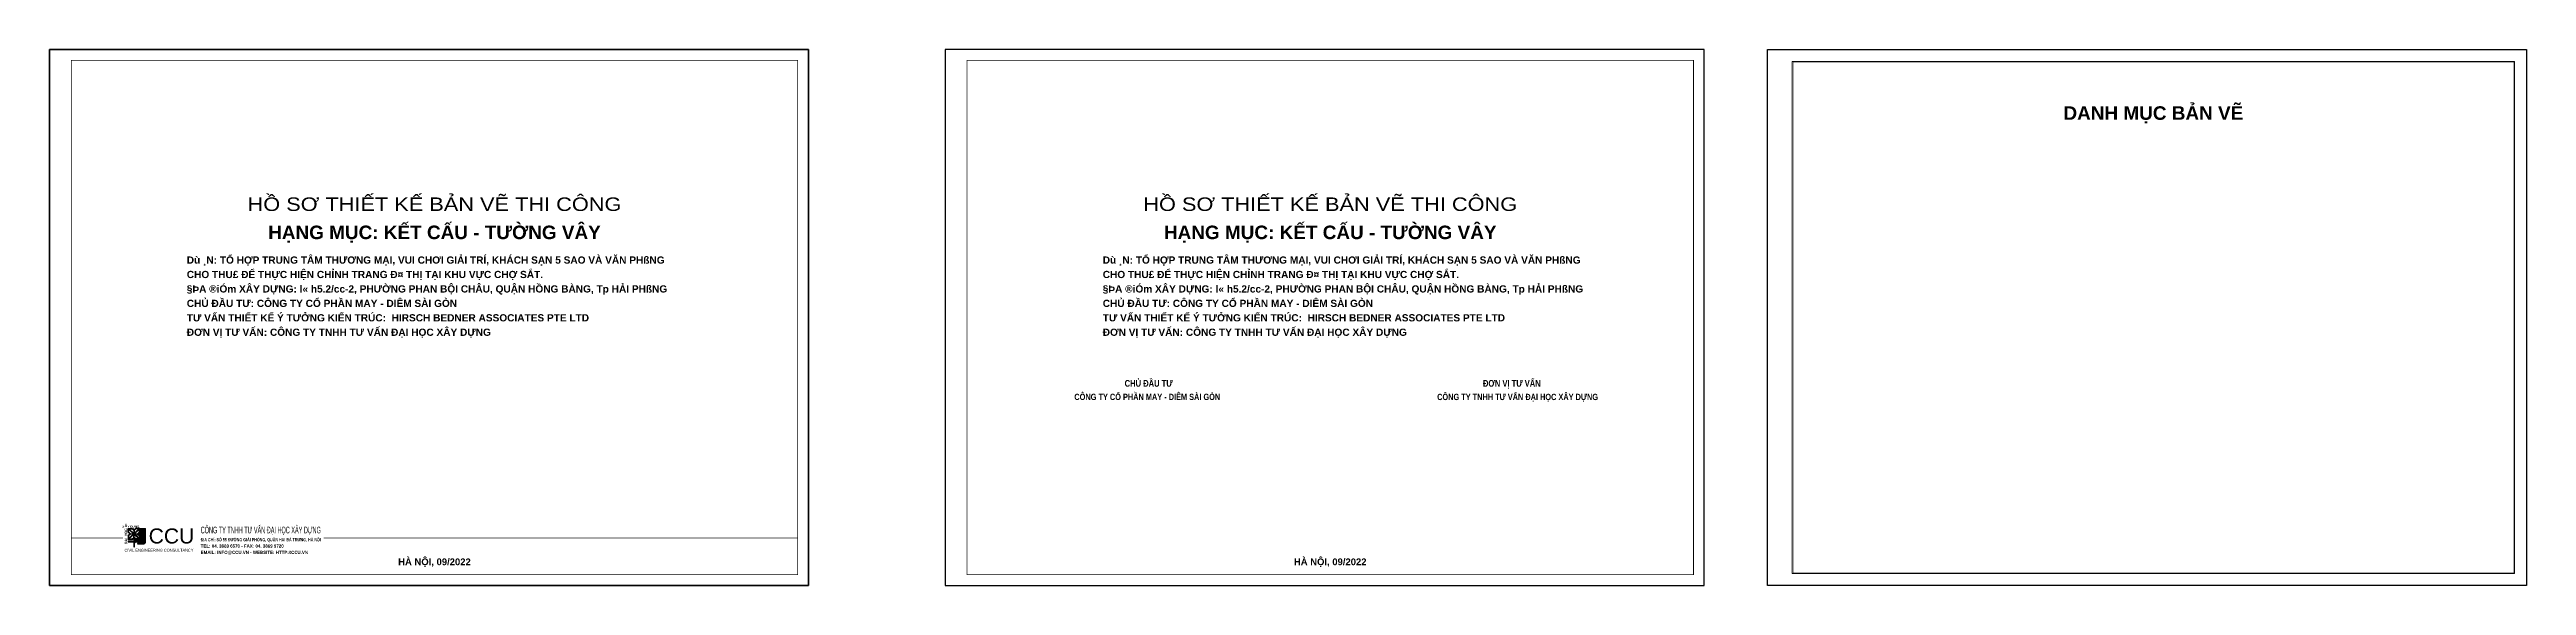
# Model space of a CAD drawing. Header units: inches. Extents: x -132928 to 141244, y -173967 to -114567.
import ezdxf
from ezdxf.enums import TextEntityAlignment as Align

# ---------------------------------------------------------------- set-up
doc = ezdxf.new("R2010")
doc.units = ezdxf.units.IN
doc.header["$MEASUREMENT"] = 0
doc.layers.add('Khong in', color=8, linetype='Continuous', plot=False)
doc.layers.add('Khung ten', color=7, linetype='Continuous')
for name, color, linetype, lineweight in [('KT-Chu viet', 255, 'Continuous', 20), ('KT-Chu viet tieng anh', 137, 'Continuous', 5), ('KT-Net thay', 7, 'Continuous', 15)]:
    doc.layers.add(name, color=color, linetype=linetype, lineweight=lineweight)
doc.styles.add('Khung ten KT A2$0$Khung A2$0$Khung A2$0$khung ten A1$1$Standard', font='VHARIAL.TTF')
doc.styles.add('VnArial H', font='VHARIALB.TTF')
doc.styles.add('VnArialH Bold', font='VHARIALB.TTF')
doc.styles.add('VnBlackH', font='VHBLACK.TTF', dxfattribs={"width": 0.8})
doc.styles.add('VnHelvetInsH', font='VHHELS.TTF')

# ---------------------------------------------------------------- blocks, each defined once
blk = doc.blocks.new('A$C067E0FED')
at = {"ltscale": 500, "true_color": 0x0e489d}
h = blk.add_hatch(color=154, dxfattribs=at)
h.dxf.hatch_style = 1
h.paths.add_polyline_path([(933, 986), (707, 985), (538, 985), (471, 921), (405, 985), (235, 985), (235, 835), (311, 766), (235, 697), (235, 547), (405, 547), (471, 611), (471, 459), (235, 459), (235, 444), (471, 444), (471, 256), (491, 256), (491, 371, -0.414197), (571, 451), (886, 452, -0.350385), (804, 386), (605, 386), (605, 363), (833, 363, 0.414214), (933, 463)])
h.paths.add_polyline_path([(687, 688), (687, 579), (497, 756), (613, 756)], flags=16)
h.paths.add_polyline_path([(613, 776), (497, 776), (687, 953), (687, 844)], flags=16)
h.paths.add_polyline_path([(671, 567), (546, 567), (481, 629), (481, 743)], flags=16)
h.paths.add_polyline_path([(481, 789), (481, 903), (546, 965), (671, 965)], flags=16)
h.paths.add_polyline_path([(461, 629), (397, 567), (271, 567), (461, 743)], flags=16)
h.paths.add_polyline_path([(461, 789), (271, 965), (397, 965), (461, 903)], flags=16)
h.paths.add_polyline_path([(446, 756), (255, 579), (255, 688), (329, 756)], flags=16)
h.paths.add_polyline_path([(446, 776), (329, 776), (255, 844), (255, 953)], flags=16)
at = {"color": 154, "ltscale": 500, "true_color": 0x0e489d}
blk.add_line((707, 985), (933, 986), dxfattribs=at)
for points in [[(235, 835), (235, 985), (405, 985), (471, 921)], [(311, 766), (235, 835)], [(311, 766), (235, 697)], [(235, 697), (235, 547)], [(235, 697), (235, 547), (405, 547), (471, 611)], [(471, 459), (235, 459), (235, 444), (471, 444)], [(329, 776), (255, 844), (255, 953), (446, 776)], [(329, 756), (255, 688), (255, 579), (446, 756)], [(461, 903), (461, 789), (271, 965), (397, 965), (461, 903)], [(461, 629), (461, 743), (271, 567), (397, 567), (461, 629)], [(329, 776), (446, 776)], [(446, 756), (329, 756)], [(707, 985), (538, 985), (471, 921)], [(471, 611), (471, 459)], [(471, 444), (471, 256)], [(481, 903), (481, 789), (671, 965), (546, 965), (481, 903)], [(481, 629), (481, 743), (671, 567), (546, 567), (481, 629)], [(613, 776), (687, 844), (687, 953), (497, 776)], [(497, 776), (613, 776)], [(613, 756), (687, 688), (687, 579), (497, 756)], [(613, 756), (497, 756)]]:
    blk.add_lwpolyline(points, dxfattribs=at)
for points in [[(471, 256), (491, 256), (491, 371, -0.414214), (571, 451), (886, 452)], [(804, 386), (605, 386), (605, 363), (833, 363, 0.414214), (933, 463), (933, 986)]]:
    blk.add_lwpolyline(points, format="xyb", dxfattribs=at)
blk.add_arc((804, 470), 84.2, 270.14318, 347.38186, dxfattribs=at)
at = {"color": 154, "ltscale": 500, "true_color": 0x0e489d, "attachment_point": 1, "style": 'Khung ten KT A2$0$Khung A2$0$Khung A2$0$khung ten A1$1$Standard'}
for s, width, insert, char_height in [('{\\fArial|b1|i0|c0|p34;X}', 3266, (2, 1101), 85), ('{\\fArial|b1|i0|c0|p34;Â  }', 3266, (96, 1148), 105), ('{\\fArial|b1|i0|c0|p34;Y DỰNG}', 3266, (211, 1101), 85), ('CCU', 237, (1060, 986), 602.6), ('CIVIL ENGINEERING CONSULTANCY', 3266, (93, 170), 112)]:
    blk.add_mtext_dynamic_manual_height_columns(s, width=width, gutter_width=17.5, heights=[0], dxfattribs=dict(at, insert=insert, char_height=char_height))
at = {"color": 154, "ltscale": 500, "true_color": 0x0e489d, "insert": (98, 363), "char_height": 100, "attachment_point": 1, "rotation": 90, "style": 'Khung ten KT A2$0$Khung A2$0$Khung A2$0$khung ten A1$1$Standard'}
blk.add_mtext_dynamic_manual_height_columns('{\\fArial|b1|i0|c0|p34;ĐẠI  HỌC }', width=3266, gutter_width=17.5, heights=[0], dxfattribs=at)

msp = doc.modelspace()

# ---------------------------------------------------------------- linework, layer by layer
at = {"layer": 'Defpoints', "color": 5}
for points in [[(-132928, -114567), (-48919, -114567), (-48919, -173967), (-132928, -173967)], [(-33778, -173967), (50231, -173967), (50231, -114567), (-33778, -114567)], [(141244, -173967), (57235, -173967), (57235, -114567), (141244, -114567)]]:
    msp.add_lwpolyline(points, close=True, dxfattribs=at)
at = {"layer": 'Khong in'}
msp.add_lwpolyline([(-132928, -173967), (-48919, -173967), (-48919, -114567), (-132928, -114567)], close=True, dxfattribs=at)
at = {"layer": 'Khung ten', "const_width": 100}
for points in [[(-130519, -172767), (-50119, -172767), (-50119, -115767), (-130519, -115767)], [(-31369, -172767), (49031, -172767), (49031, -115767), (-31369, -115767)]]:
    msp.add_lwpolyline(points, close=True, dxfattribs=at)
for points in [[(-130519, -168698), (-124810, -168698)], [(-102580, -168698), (-50119, -168698)]]:
    msp.add_lwpolyline(points, dxfattribs=at)
at = {"layer": 'KT-Net thay', "ltscale": 100}
msp.add_lwpolyline([(59964, -115882), (139929, -115882), (139929, -172653), (59964, -172653)], close=True, dxfattribs=at)
at = {"layer": 'KT-Net thay', "ltscale": 100, "const_width": 40}
msp.add_lwpolyline([(60064, -115982), (139829, -115982), (139829, -172553), (60064, -172553)], close=True, dxfattribs=at)

# ---------------------------------------------------------------- block references
at = {"layer": 'Khung ten', "xscale": 2.764800000000001, "yscale": 2.764800000000001, "zscale": 2.764800000000001}
msp.add_blockref('A$C067E0FED', (-124882, -170370), dxfattribs=at)

# ---------------------------------------------------------------- texts
at = {"layer": 'Khung ten', "style": 'VnArialH Bold'}
for s, height, p in [('DANH MôC B¶N VÏ', 1500, (99946, -122361)), ('H¹NG MôC: KÕT CÊU - T¦êNG V¢Y', 1500, (-90319, -135583)), ('H¹NG MôC: KÕT CÊU - T¦êNG V¢Y', 1500, (8831, -135583)), ('Hµ Néi, 09/2022', 750, (-90319, -171717)), ('Hµ Néi, 09/2022', 750, (8831, -171717))]:
    msp.add_text(s, height=height, dxfattribs=at).set_placement(p, align=Align.CENTER)
at = {"layer": 'Khung ten', "style": 'VnBlackH', "width": 1.2}
for p in [(-90319, -132462), (8831, -132462)]:
    msp.add_text('hå s¬ thiÕt kÕ B¶N VÏ THI C¤NG', height=1500, dxfattribs=at).set_placement(p, align=Align.CENTER)
at = {"layer": 'Khung ten'}
for s, height, style, width, p, p2 in [('c«ng ty TNHH t\xad vÊn ®¹i häc x©y dùng', 750, 'VnHelvetInsH', 0.833291, (-116194, -168193), (-102894, -168193)), ('®Þa chØ: sè 55 ®\xadêng gi¶i phãng, quËn hai bµ tr\xadng, hµ néi', 350, 'VnArialH Bold', 0.83549, (-116194, -169068), (-102894, -169068))]:
    msp.add_text(s, height=height, dxfattribs=dict(at, style=style, width=width)).set_placement(p, p2, align=Align.FIT)
at = {"layer": 'Khung ten', "style": 'VnArialH Bold'}
for s, p in [('TEL: 04. 3869 6570 - FAX: 04. 3869 9720', (-116194, -169768)), ('EMAIL: INFO@CCU.VN - WEBSITE: HTTP://CCU.VN', (-116194, -170468))]:
    msp.add_text(s, height=350, dxfattribs=at).set_placement(p)
at = {"layer": 'Khung ten', "char_height": 800, "attachment_point": 1, "line_spacing_factor": 1.2, "style": 'VnArialH Bold'}
for insert, width in [((-117736, -137499), 54991.37), ((-16349, -137499), 54498)]:
    msp.add_mtext('Dù ¸N: T{\\fArial|b1|i0|c0|p34;Ổ }H{\\fArial|b1|i0|c0|p34;Ợ}P TRUNG T{\\fArial|b1|i0|c0|p34;Â}M TH{\\fArial|b1|i0|c0|p34;ƯƠ}NG M{\\fArial|b1|i0|c0|p34;Ạ}I, VUI CH{\\fArial|b1|i0|c0|p34;Ơ}I GI{\\fArial|b1|i0|c0|p34;Ả}I TR{\\fArial|b1|i0|c0|p34;Í}, KH{\\fArial|b1|i0|c0|p34;Á}CH S{\\fArial|b1|i0|c0|p34;Ạ}N 5 SAO V{\\fArial|b1|i0|c0|p34;À }V{\\fArial|b1|i0|c0|p34;Ă}N PHßNG \\PCHO THU£ {\\fArial|b1|i0|c0|p34;ĐỂ }TH{\\fArial|b1|i0|c0|p34;Ự}C HI{\\fArial|b1|i0|c0|p34;Ệ}N CH{\\fArial|b1|i0|c0|p34;Ỉ}NH TRANG {\\fArial|b1|i0|c0|p34;Đ}¤ TH{\\fArial|b1|i0|c0|p34;Ị }T{\\fArial|b1|i0|c0|p34;Ạ}I KHU V{\\fArial|b1|i0|c0|p34;Ự}C CH{\\fArial|b1|i0|c0|p34;Ợ }S{\\fArial|b1|i0|c0|p34;Ắ}T.{\\fArial|b0|i0|c0|p34;\\W0.9;\\C7;\\P}§ÞA ®iÓm X{\\fArial|b1|i0|c0|p34;ÂY DỰNG}: l« h5.2/cc-2, PH{\\fArial|b1|i0|c0|p34;ƯỜ}NG PHAN B{\\fArial|b1|i0|c0|p34;Ộ}I CH{\\fArial|b1|i0|c0|p34;Â}U, QU{\\fArial|b1|i0|c0|p34;Ậ}N H{\\fArial|b1|i0|c0|p34;Ồ}NG B{\\fArial|b1|i0|c0|p34;À}NG, Tp{\\fArial|b1|i0|c0|p34; }H{\\fArial|b1|i0|c0|p34;Ả}I PHßNG\\PCH{\\fArial|b1|i0|c0|p34;Ủ ĐẦU TƯ: CÔNG TY CỔ PHẦN MAY - DIÊM SÀI GÒN\\PTƯ VẤN THIẾT KẾ Ý TƯỞNG KIẾN TRÚC: } {\\fArial|b1|i0|c0|p34;HIRSCH BEDNER ASSOCIATES PTE LTD\\PĐƠN VỊ TƯ VẤN: CÔNG TY TNHH TƯ VẤN ĐẠI HỌC XÂY DỰNG}', dxfattribs=dict(at, insert=insert, width=width))
at = {"layer": 'KT-Chu viet', "char_height": 700, "attachment_point": 2, "style": 'VnArial H'}
for s, insert, width in [('{\\fArial|b1|i0|c0|p34;\\W0.8;CÔNG TY CỔ PHẦN MAY - DIÊM SÀI GÒN}', (-11419, -152716), 24385), ('{\\fArial|b1|i0|c0|p34;\\W0.8; CÔNG TY TNHH TƯ VẤN ĐẠI HỌC XÂY DỰNG}', (29458, -152721), 21544.11)]:
    msp.add_mtext(s, dxfattribs=dict(at, insert=insert, width=width))
at = {"layer": 'KT-Chu viet tieng anh', "char_height": 750, "width": 20813.66, "attachment_point": 2, "style": 'VnArialH Bold'}
for s, insert in [('{\\W0.8;\\C7;CH\\fArial|b1|i0|c0|p34;Ủ ĐẦU TƯ}', (-11269, -151191)), ('{\\fArial|b1|i0|c0|p34;\\W0.8;\\C7;ĐƠN VỊ TƯ VẤN}', (28931, -151191))]:
    msp.add_mtext(s, dxfattribs=dict(at, insert=insert))

doc.saveas('drawing.dxf')
